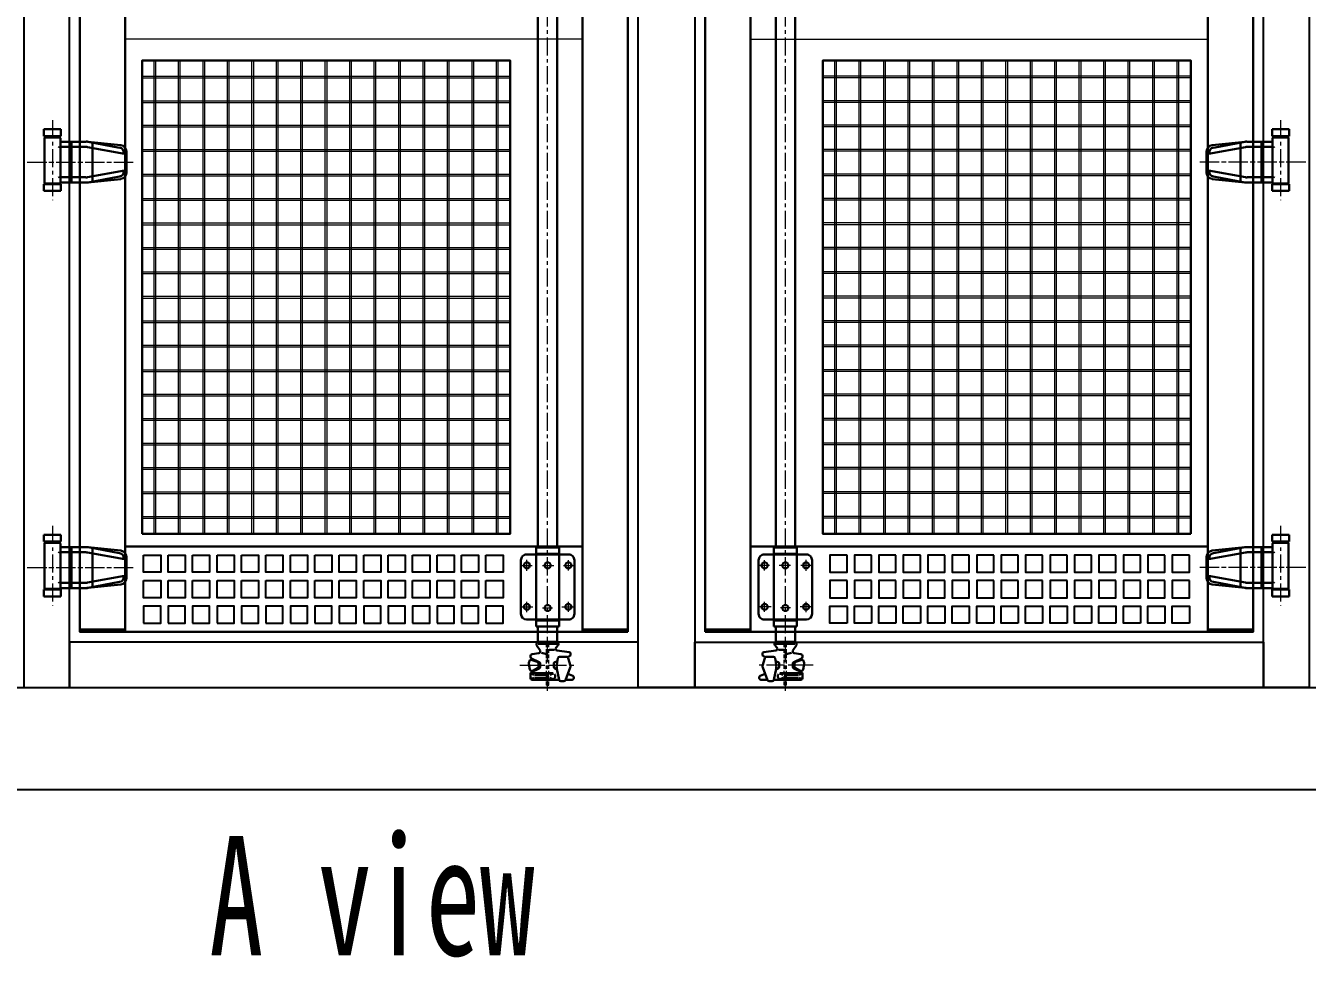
# Model space of a CAD drawing. Header units: millimetres. Extents: x 55614 to 110757, y -66981 to -47484.
# Drawn here: x 65255 to 67509, y -53038 to -51400 of the extents above; entities that cross this region are included whole.
import ezdxf

# ---------------------------------------------------------------- set-up
doc = ezdxf.new("R2010")
doc.units = ezdxf.units.MM
doc.linetypes.add('CENTER', pattern=[50.8, 31.75, -6.35, 6.35, -6.35])
doc.linetypes.add('HIDDEN', pattern=[9.525, 6.35, -3.175])
doc.layers.get('0').update_dxf_attribs({"lineweight": 15})
for name, color, linetype, lineweight in [('AM_0', 7, 'Continuous', 30), ('AM_3', 6, 'HIDDEN', 15), ('AM_5', 3, 'Continuous', 15), ('AM_7', 4, 'CENTER', 15), ('THICK', 7, 'Continuous', 0)]:
    doc.layers.add(name, color=color, linetype=linetype, lineweight=lineweight)
doc.styles.add('标准', font='simsun.ttc', dxfattribs={"width": 0.667})

# ---------------------------------------------------------------- blocks, each defined once
blk = doc.blocks.new('A$Ce09861e0')
at = {"layer": 'AM_0'}
for p, q in [((29.1, 124.3), (59.1, 124.3)), ((29.1, 124.3), (29.1, 112.3)), ((59.1, 124.3), (59.1, 112.3)), ((29.1, 112.3), (59.1, 112.3)), ((29.1, 111.3), (59.1, 111.3)), ((30.1, 110.3), (30.1, 31.3)), ((56.8, 100.3), (102.7, 100.3)), ((58.1, 110.3), (58.1, 31.3)), ((58.2, 48.2), (58.2, 99)), ((59.6, 109.6), (104.3, 109.6)), ((77.6, 38.1), (77.6, 109.2)), ((170.7, 88), (106.1, 100)), ((164.2, 103.3), (106.2, 109.5)), ((162.3, 99), (106.9, 109.3)), ((114.5, 39.5), (114.5, 107.5)), ((174.5, 55.3), (174.5, 91.8)), ((169.9, 88.2), (169.9, 89.9)), ((56.8, 46.8), (102.7, 46.8)), ((170.7, 59.1), (106.1, 47.1)), ((162.3, 48.2), (106.9, 37.9)), ((169.9, 57.2), (169.9, 59)), ((29.1, 30.3), (59.1, 30.3)), ((29.1, 29.3), (59.1, 29.3)), ((29.1, 27.8), (59.1, 27.8)), ((29.1, 15.8), (29.1, 27.8)), ((59.1, 15.8), (59.1, 27.8)), ((59.6, 37.6), (103.6, 37.6)), ((164.2, 43.9), (106.2, 37.7)), ((29.1, 15.8), (59.1, 15.8))]:
    blk.add_line(p, q, dxfattribs=at)
for centre, radius, start, end in [((31.1, 110.3), 1, 90, 180), ((56.8, 99), 1.38, 90, 180), ((57.1, 110.3), 1, 0, 90), ((59.6, 111), 1.38, 180, 270), ((59.6, 99), 1.38, 90, 180), ((102.7, 81.9), 18.5, 79.4792, 90), ((103.6, 91.1), 18.5, 79.4792, 90), ((104.3, 91.1), 18.5, 83.9115, 90), ((160.7, 89.9), 9.23, 0, 79.4792), ((163, 91.8), 11.5, 0, 83.9115), ((169.9, 83.5), 4.62, 0, 79.4792), ((56.8, 48.2), 1.38, 180, 270), ((59.6, 48.2), 1.38, 180, 270), ((102.7, 65.3), 18.5, 270, 280.5208), ((160.7, 57.2), 9.23, 280.5208, 0), ((163, 55.3), 11.5, 276.0885, 0), ((169.9, 63.7), 4.62, 280.5208, 0), ((31.1, 31.3), 1, 180, 270), ((57.1, 31.3), 1, 270, 0), ((59.6, 36.2), 1.38, 90, 180), ((103.6, 56), 18.5, 270, 280.5208), ((104.3, 56), 18.5, 270, 276.0885)]:
    blk.add_arc(centre, radius, start, end, dxfattribs=at)
at = {"layer": 'AM_7'}
for p, q in [((44.1, 0), (44.1, 140.2)), ((0, 73.6), (189.4, 73.6)), ((2.3, 73.6), (191.7, 73.6))]:
    blk.add_line(p, q, dxfattribs=at)

msp = doc.modelspace()

# ---------------------------------------------------------------- linework, layer by layer
at = {"lineweight": -3}
for points in [[(66331.629, -50041.855), (66431.629, -50041.855), (66431.629, -52563.855), (66331.629, -52563.855)], [(65331.628, -52563.855), (66331.629, -52563.855), (66331.629, -52483.855), (65331.628, -52483.855)], [(67431.63, -52563.855), (66431.629, -52563.855), (66431.629, -52483.855), (67431.63, -52483.855)]]:
    msp.add_lwpolyline(points, close=True, dxfattribs=at)
at = {"layer": 'AM_0'}
for p, q in [((66152.629, -52317.515), (66192.629, -52317.515)), ((66152.629, -52328.515), (66152.629, -52317.515)), ((66192.629, -52328.515), (66192.629, -52317.515)), ((66610.629, -52317.515), (66570.629, -52317.515)), ((66570.629, -52328.515), (66570.629, -52317.515)), ((66610.629, -52328.515), (66610.629, -52317.515)), ((66125.629, -52434.315), (66125.629, -52340.015)), ((66135.629, -52330.015), (66209.629, -52330.015)), ((66152.629, -52328.515), (66192.629, -52328.515)), ((66152.629, -52444.315), (66152.629, -52330.015)), ((66155.629, -52330.015), (66155.629, -52328.515)), ((66189.629, -52330.015), (66189.629, -52328.515)), ((66192.629, -52444.315), (66192.629, -52330.015)), ((66219.629, -52434.315), (66219.629, -52340.015)), ((66543.629, -52434.315), (66543.629, -52340.015)), ((66627.629, -52330.015), (66553.629, -52330.015)), ((66610.629, -52328.515), (66570.629, -52328.515)), ((66570.629, -52444.315), (66570.629, -52330.015)), ((66573.629, -52330.015), (66573.629, -52328.515)), ((66607.629, -52330.015), (66607.629, -52328.515)), ((66610.629, -52444.315), (66610.629, -52330.015)), ((66637.629, -52434.315), (66637.629, -52340.015)), ((66135.629, -52444.315), (66209.629, -52444.315)), ((66152.629, -52445.815), (66192.629, -52445.815)), ((66152.629, -52456.815), (66152.629, -52445.815)), ((66155.629, -52445.815), (66155.629, -52444.315)), ((66189.629, -52445.815), (66189.629, -52444.315)), ((66192.629, -52456.815), (66192.629, -52445.815)), ((66627.629, -52444.315), (66553.629, -52444.315)), ((66610.629, -52445.815), (66570.629, -52445.815)), ((66570.629, -52456.815), (66570.629, -52445.815)), ((66573.629, -52445.815), (66573.629, -52444.315)), ((66607.629, -52445.815), (66607.629, -52444.315)), ((66610.629, -52456.815), (66610.629, -52445.815)), ((66152.629, -52456.815), (66192.629, -52456.815)), ((66155.629, -52483.815), (66155.629, -52456.815)), ((66189.629, -52483.815), (66189.629, -52456.815)), ((66610.629, -52456.815), (66570.629, -52456.815)), ((66573.629, -52483.815), (66573.629, -52456.815)), ((66607.629, -52483.815), (66607.629, -52456.815)), ((66159.189, -52498.973), (66153.229, -52489.393)), ((66156.579, -52483.815), (66154.222, -52485.242)), ((66155.579, -52483.815), (66189.579, -52483.815)), ((66155.848, -52486.815), (66189.188, -52486.815)), ((66175.579, -52497.815), (66184.81, -52497.815)), ((66191.094, -52489.511), (66187.399, -52493.594)), ((66190.423, -52484.932), (66188.579, -52483.815)), ((66572.163, -52489.511), (66575.858, -52493.594)), ((66572.834, -52484.932), (66574.678, -52483.815)), ((66607.678, -52483.815), (66573.678, -52483.815)), ((66607.409, -52486.815), (66574.069, -52486.815)), ((66587.678, -52497.815), (66578.447, -52497.815)), ((66604.069, -52498.973), (66610.028, -52489.393)), ((66606.678, -52483.815), (66609.035, -52485.242)), ((66139.593, -52520.629), (66141.442, -52515.882)), ((66142.579, -52509.911), (66142.579, -52508.378)), ((66143.344, -52515.014), (66154.286, -52518.922)), ((66157.856, -52519.005), (66144.301, -52512.626)), ((66157.109, -52503.521), (66145.111, -52505.415)), ((66168.79, -52504.781), (66161.579, -52502.815)), ((66172.579, -52501.887), (66172.579, -52500.815)), ((66189.799, -52517.285), (66185.449, -52519.055)), ((66190.652, -52512.308), (66188.7, -52523.693)), ((66210.483, -52501.463), (66189.22, -52498.58)), ((66193.609, -52509.815), (66205.817, -52509.815)), ((66211.21, -52508.575), (66208.088, -52509.845)), ((66208.701, -52511.991), (66212.616, -52525.69)), ((66213.08, -52505.797), (66213.08, -52504.436)), ((66550.177, -52505.797), (66550.177, -52504.436)), ((66554.556, -52511.991), (66550.642, -52525.69)), ((66552.047, -52508.575), (66555.169, -52509.845)), ((66552.774, -52501.463), (66574.037, -52498.58)), ((66569.648, -52509.815), (66557.44, -52509.815)), ((66572.605, -52512.308), (66574.557, -52523.693)), ((66573.458, -52517.285), (66577.808, -52519.055)), ((66590.678, -52501.887), (66590.678, -52500.815)), ((66594.467, -52504.781), (66601.678, -52502.815)), ((66605.401, -52519.005), (66618.956, -52512.626)), ((66606.148, -52503.521), (66618.146, -52505.415)), ((66619.913, -52515.014), (66608.971, -52518.922)), ((66620.678, -52509.911), (66620.678, -52508.378)), ((66623.664, -52520.629), (66621.815, -52515.882)), ((66141.568, -52532.286), (66139.473, -52522.037)), ((66142.579, -52547.252), (66142.579, -52539.719)), ((66148.283, -52541.765), (66143.817, -52539.001)), ((66157.856, -52530.626), (66144.301, -52537.005)), ((66144.667, -52538.364), (66182.52, -52538.364)), ((66145.934, -52534.324), (66155.176, -52529.168)), ((66149.771, -52541.552), (66174.652, -52541.552)), ((66156.697, -52521.969), (66156.743, -52526.719)), ((66159.579, -52521.719), (66159.579, -52527.911)), ((66176.566, -52541.552), (66182.945, -52539.426)), ((66183.579, -52527.806), (66183.579, -52521.834)), ((66185.438, -52530.58), (66189.008, -52532.049)), ((66192.604, -52550.393), (66188.787, -52530.921)), ((66212.463, -52528.889), (66203.827, -52550.911)), ((66208.137, -52539.919), (66216.721, -52543.451)), ((66555.12, -52539.919), (66546.536, -52543.451)), ((66550.794, -52528.889), (66559.431, -52550.911)), ((66570.653, -52550.393), (66574.471, -52530.921)), ((66577.819, -52530.58), (66574.25, -52532.049)), ((66579.678, -52527.806), (66579.678, -52521.834)), ((66586.692, -52541.552), (66580.312, -52539.426)), ((66618.59, -52538.364), (66580.737, -52538.364)), ((66613.486, -52541.552), (66588.605, -52541.552)), ((66603.678, -52521.719), (66603.678, -52527.911)), ((66605.401, -52530.626), (66618.956, -52537.005)), ((66606.56, -52521.969), (66606.514, -52526.719)), ((66617.323, -52534.324), (66608.081, -52529.168)), ((66614.975, -52541.765), (66619.44, -52539.001)), ((66620.678, -52547.252), (66620.678, -52539.719)), ((66621.689, -52532.286), (66623.784, -52522.037)), ((66148.495, -52546.654), (66144.455, -52548.78)), ((66145.111, -52550.216), (66192.57, -52550.216)), ((66149.771, -52547.079), (66174.652, -52547.079)), ((66176.353, -52547.079), (66182.095, -52548.992)), ((66195.548, -52552.816), (66201.034, -52552.816)), ((66204.099, -52550.216), (66215.58, -52550.216)), ((66218.58, -52547.215), (66218.58, -52546.225)), ((66544.677, -52547.215), (66544.677, -52546.225)), ((66559.158, -52550.216), (66547.677, -52550.216)), ((66567.709, -52552.816), (66562.224, -52552.816)), ((66618.146, -52550.216), (66570.687, -52550.216)), ((66586.904, -52547.079), (66581.162, -52548.992)), ((66613.486, -52547.079), (66588.605, -52547.079)), ((66614.762, -52546.654), (66618.803, -52548.78))]:
    msp.add_line(p, q, dxfattribs=at)
for points in [[(65429.628, -52461.855), (65349.628, -52461.855), (65349.628, -50142.855), (65429.628, -50142.855)], [(66313.629, -52461.855), (66233.629, -52461.855), (66233.629, -50142.855), (66313.629, -50142.855)], [(66449.629, -52461.855), (66529.629, -52461.855), (66529.629, -50142.855), (66449.629, -50142.855)], [(67333.63, -52461.855), (67413.63, -52461.855), (67413.63, -50142.855), (67333.63, -50142.855)], [(66155.629, -50279.415), (66189.629, -50279.415), (66189.629, -52317.515), (66155.629, -52317.515)], [(66607.629, -50279.415), (66573.629, -50279.415), (66573.629, -52317.515), (66607.629, -52317.515)], [(65459.628, -52293.855), (66106.629, -52293.855), (66106.629, -51460.855), (65459.628, -51460.855)], [(67303.63, -52293.855), (66656.629, -52293.855), (66656.629, -51460.855), (67303.63, -51460.855)], [(66233.629, -52315.855), (65429.628, -52315.855), (65429.628, -52465.855), (66233.629, -52465.855)], [(66529.629, -52315.855), (67333.63, -52315.855), (67333.63, -52465.855), (66529.629, -52465.855)], [(65429.628, -52465.855), (65349.628, -52465.855), (65349.628, -52461.855), (65429.628, -52461.855)], [(66313.629, -52465.855), (66233.629, -52465.855), (66233.629, -52461.855), (66313.629, -52461.855)], [(66313.629, -52465.855), (66233.629, -52465.855), (66233.629, -52461.855), (66313.629, -52461.855)], [(66449.629, -52465.855), (66529.629, -52465.855), (66529.629, -52461.855), (66449.629, -52461.855)], [(66449.629, -52465.855), (66529.629, -52465.855), (66529.629, -52461.855), (66449.629, -52461.855)], [(67333.63, -52465.855), (67413.63, -52465.855), (67413.63, -52461.855), (67333.63, -52461.855)]]:
    msp.add_lwpolyline(points, close=True, dxfattribs=at)
for centre in [(66136.129, -52349.015), (66172.629, -52349.015), (66209.129, -52349.015), (66554.129, -52349.015), (66590.629, -52349.015), (66627.129, -52349.015), (66136.129, -52422.015), (66172.629, -52424.015), (66209.129, -52422.015), (66554.129, -52422.015), (66590.629, -52424.015), (66627.129, -52422.015)]:
    msp.add_circle(centre, 5.25, dxfattribs=at)
for centre, radius, start, end in [((66135.629, -52340.015), 10, 89.99998, 180.0002), ((66209.629, -52340.015), 10, 0, 90.00008), ((66553.629, -52340.015), 10, 89.99992, 180), ((66627.629, -52340.015), 10, 359.9998, 90.00002), ((66135.629, -52434.315), 10, 180.0001, 269.9999), ((66209.629, -52434.315), 10, 269.9998, 0), ((66553.629, -52434.315), 10, 180, 270.0002), ((66627.629, -52434.315), 10, 270.0001, 359.9999), ((66155.776, -52487.808), 3, 121.1987, 211.8863), ((66175.579, -52500.815), 3, 90.0001, 179.9999), ((66189.623, -52495.607), 3, 137.8582, 262.2781), ((66188.869, -52487.498), 3, 317.8583, 58.8012), ((66574.388, -52487.498), 3, 121.1988, 222.1417), ((66573.634, -52495.607), 3, 277.7219, 42.1418), ((66587.678, -52500.815), 3, 0.0001, 89.9999), ((66607.481, -52487.808), 3, 328.1137, 58.8013), ((66141.923, -52521.537), 2.5, 158.717704, 191.550977), ((66142.84, -52516.427), 1.5, 70.345412, 158.717704), ((66145.579, -52508.378), 3, 98.9725, 179.9999), ((66145.579, -52509.911), 3, 179.9998, 244.7987), ((66153.404, -52522.097), 3.295, 2.233027, 74.480837), ((66156.641, -52500.557), 3, 278.9726, 31.8864), ((66156.579, -52521.719), 3, 0, 64.799), ((66169.579, -52501.887), 3, 254.7448, 0), ((66186.579, -52521.834), 3, 112.1356, 179.9999), ((66193.609, -52512.815), 3, 90.0001, 170.2724), ((66205.817, -52512.815), 3, 15.9456, 90.0001), ((66210.08, -52504.436), 3, 0, 82.2783), ((66210.08, -52505.797), 3, 292.1353, 0), ((66553.177, -52504.436), 3, 97.7217, 180), ((66553.177, -52505.797), 3, 180, 247.8647), ((66557.44, -52512.815), 3, 89.9999, 164.0544), ((66569.648, -52512.815), 3, 9.7276, 89.9999), ((66576.678, -52521.834), 3, 0.0001, 67.8644), ((66593.678, -52501.887), 3, 180, 285.2552), ((66606.616, -52500.557), 3, 148.1136, 261.0274), ((66606.678, -52521.719), 3, 115.201, 180), ((66609.853, -52522.097), 3.295, 105.519163, 177.766973), ((66617.678, -52508.378), 3, 0.0001, 81.0275), ((66617.678, -52509.911), 3, 295.2013, 0.0002), ((66620.417, -52516.427), 1.5, 21.282296, 109.654588), ((66621.335, -52521.537), 2.5, 348.449023, 21.282296), ((66144.507, -52531.685), 3, 191.5506, 298.39315), ((66145.579, -52539.719), 3, 115.2012, 179.9999), ((66153.749, -52526.529), 3, 298.39315, 356.367037), ((66156.579, -52527.911), 3, 295.20116, 0), ((66186.579, -52527.806), 3, 179.9998, 247.6361), ((66179.118, -52544.103), 6.805, 317.864454, 34.342187), ((66208.413, -52527.073), 20, 170.2726, 191.0936), ((66207.808, -52527.063), 5, 338.586908, 15.945465), ((66215.58, -52546.225), 3, 0, 67.6365), ((66547.677, -52546.225), 3, 112.3635, 180), ((66555.449, -52527.063), 5, 164.054535, 201.413092), ((66554.844, -52527.073), 20, 348.9064, 9.7274), ((66584.14, -52544.103), 6.805, 145.657813, 222.135546), ((66576.678, -52527.806), 3, 292.3639, 0.0002), ((66606.678, -52527.911), 3, 180, 244.79884), ((66609.508, -52526.529), 3, 183.632963, 241.60685), ((66618.75, -52531.685), 3, 241.60685, 348.4494), ((66617.678, -52539.719), 3, 0.0001, 64.7988), ((66145.579, -52547.252), 3, 179.9998, 261.02744), ((66195.548, -52549.816), 3, 191.0935, 269.99992), ((66201.034, -52549.816), 3, 269.99992, 338.58707), ((66215.58, -52547.215), 3, 269.99992, 0), ((66547.677, -52547.215), 3, 180, 270.00008), ((66562.224, -52549.816), 3, 201.41293, 270.00008), ((66567.709, -52549.816), 3, 270.00008, 348.9065), ((66617.678, -52547.252), 3, 278.97256, 0.0002)]:
    msp.add_arc(centre, radius, start, end, dxfattribs=at)
for p in [(66189.629, -52317.515), (66573.629, -52317.515), (66172.579, -52483.815), (66590.678, -52483.815)]:
    msp.add_point(p, dxfattribs=at)
at = {"layer": 'AM_3'}
for p, q in [((66170.629, -52559.815), (66170.629, -52485.052)), ((66174.629, -52559.815), (66174.629, -52484.706)), ((66588.629, -52559.815), (66588.629, -52484.706)), ((66592.629, -52559.815), (66592.629, -52485.052)), ((66170.629, -52559.815), (66174.629, -52559.815)), ((66592.629, -52559.815), (66588.629, -52559.815))]:
    msp.add_line(p, q, dxfattribs=at)
at = {"layer": 'AM_7'}
for p, q in [((66172.629, -52569.815), (66172.629, -50040.815)), ((66590.629, -52569.815), (66590.629, -50040.815)), ((66136.129, -52358.614), (66136.129, -52339.295)), ((66209.129, -52357.948), (66209.129, -52339.961)), ((66554.129, -52357.948), (66554.129, -52339.961)), ((66627.129, -52358.614), (66627.129, -52339.295)), ((66127.995, -52349.015), (66145.648, -52349.015)), ((66163.635, -52349.015), (66183.287, -52349.015)), ((66200.275, -52349.015), (66217.596, -52349.015)), ((66562.982, -52349.015), (66545.662, -52349.015)), ((66599.622, -52349.015), (66579.97, -52349.015)), ((66635.262, -52349.015), (66617.609, -52349.015)), ((66127.329, -52422.015), (66146.648, -52422.015)), ((66136.129, -52431.228), (66136.129, -52412.908)), ((66163.635, -52424.015), (66181.289, -52424.015)), ((66197.61, -52422.015), (66219.629, -52422.015)), ((66209.129, -52430.561), (66209.129, -52413.241)), ((66565.647, -52422.015), (66543.629, -52422.015)), ((66554.129, -52430.561), (66554.129, -52413.241)), ((66599.622, -52424.015), (66581.968, -52424.015)), ((66635.929, -52422.015), (66616.609, -52422.015)), ((66627.129, -52431.228), (66627.129, -52412.908)), ((66123.421, -52524.815), (66221.189, -52524.815)), ((66639.836, -52524.815), (66542.068, -52524.815))]:
    msp.add_line(p, q, dxfattribs=at)
at = {"layer": 'THICK', "color": 0}
for p, q in [((66233.629, -51423.355), (65429.628, -51423.355)), ((66529.629, -51423.355), (67333.63, -51423.355)), ((65480.628, -52293.855), (65480.628, -51460.855)), ((65483.628, -52293.855), (65483.628, -51460.855)), ((65523.628, -52293.855), (65523.628, -51460.855)), ((65526.628, -52293.855), (65526.628, -51460.855)), ((65566.628, -52293.855), (65566.628, -51460.855)), ((65569.628, -52293.855), (65569.628, -51460.855)), ((65609.628, -52293.855), (65609.628, -51460.855)), ((65612.628, -52293.855), (65612.628, -51460.855)), ((65652.628, -52293.855), (65652.628, -51460.855)), ((65655.628, -52293.855), (65655.628, -51460.855)), ((65695.628, -52293.855), (65695.628, -51460.855)), ((65698.628, -52293.855), (65698.628, -51460.855)), ((65738.628, -52293.855), (65738.628, -51460.855)), ((65741.628, -52293.855), (65741.628, -51460.855)), ((65781.628, -52293.855), (65781.628, -51460.855)), ((65784.628, -52293.855), (65784.628, -51460.855)), ((65824.628, -52293.855), (65824.628, -51460.855)), ((65827.628, -52293.855), (65827.628, -51460.855)), ((65867.628, -52293.855), (65867.628, -51460.855)), ((65870.628, -52293.855), (65870.628, -51460.855)), ((65910.628, -52293.855), (65910.628, -51460.855)), ((65913.628, -52293.855), (65913.628, -51460.855)), ((65953.628, -52293.855), (65953.628, -51460.855)), ((65956.628, -52293.855), (65956.628, -51460.855)), ((65996.628, -52293.855), (65996.628, -51460.855)), ((65999.628, -52293.855), (65999.628, -51460.855)), ((66039.628, -52293.855), (66039.628, -51460.855)), ((66042.628, -52293.855), (66042.628, -51460.855)), ((66082.628, -52293.855), (66082.628, -51460.855)), ((66085.628, -52293.855), (66085.628, -51460.855)), ((66677.63, -52293.855), (66677.63, -51460.855)), ((66680.63, -52293.855), (66680.63, -51460.855)), ((66720.63, -52293.855), (66720.63, -51460.855)), ((66723.63, -52293.855), (66723.63, -51460.855)), ((66763.63, -52293.855), (66763.63, -51460.855)), ((66766.63, -52293.855), (66766.63, -51460.855)), ((66806.63, -52293.855), (66806.63, -51460.855)), ((66809.63, -52293.855), (66809.63, -51460.855)), ((66849.63, -52293.855), (66849.63, -51460.855)), ((66852.63, -52293.855), (66852.63, -51460.855)), ((66892.63, -52293.855), (66892.63, -51460.855)), ((66895.63, -52293.855), (66895.63, -51460.855)), ((66935.63, -52293.855), (66935.63, -51460.855)), ((66938.63, -52293.855), (66938.63, -51460.855)), ((66978.63, -52293.855), (66978.63, -51460.855)), ((66981.63, -52293.855), (66981.63, -51460.855)), ((67021.63, -52293.855), (67021.63, -51460.855)), ((67024.63, -52293.855), (67024.63, -51460.855)), ((67064.63, -52293.855), (67064.63, -51460.855)), ((67067.63, -52293.855), (67067.63, -51460.855)), ((67107.63, -52293.855), (67107.63, -51460.855)), ((67110.63, -52293.855), (67110.63, -51460.855)), ((67150.63, -52293.855), (67150.63, -51460.855)), ((67153.63, -52293.855), (67153.63, -51460.855)), ((67193.63, -52293.855), (67193.63, -51460.855)), ((67196.63, -52293.855), (67196.63, -51460.855)), ((67236.63, -52293.855), (67236.63, -51460.855)), ((67239.63, -52293.855), (67239.63, -51460.855)), ((67279.63, -52293.855), (67279.63, -51460.855)), ((67282.63, -52293.855), (67282.63, -51460.855)), ((65459.628, -51488.855), (66106.629, -51488.855)), ((65459.628, -51491.855), (66106.629, -51491.855)), ((67303.63, -51488.855), (66656.629, -51488.855)), ((67303.63, -51491.855), (66656.629, -51491.855)), ((65459.628, -51531.855), (66106.629, -51531.855)), ((65459.628, -51534.855), (66106.629, -51534.855)), ((67303.63, -51531.855), (66656.629, -51531.855)), ((67303.63, -51534.855), (66656.629, -51534.855)), ((65459.628, -51574.855), (66106.629, -51574.855)), ((65459.628, -51577.855), (66106.629, -51577.855)), ((67303.63, -51574.855), (66656.629, -51574.855)), ((67303.63, -51577.855), (66656.629, -51577.855)), ((65459.628, -51617.855), (66106.629, -51617.855)), ((67303.63, -51617.855), (66656.629, -51617.855)), ((65459.628, -51620.855), (66106.629, -51620.855)), ((67303.63, -51620.855), (66656.629, -51620.855)), ((65459.628, -51660.855), (66106.629, -51660.855)), ((65459.628, -51663.855), (66106.629, -51663.855)), ((67303.63, -51660.855), (66656.629, -51660.855)), ((67303.63, -51663.855), (66656.629, -51663.855)), ((65459.628, -51703.855), (66106.629, -51703.855)), ((65459.628, -51706.855), (66106.629, -51706.855)), ((67303.63, -51703.855), (66656.629, -51703.855)), ((67303.63, -51706.855), (66656.629, -51706.855)), ((65459.628, -51746.855), (66106.629, -51746.855)), ((65459.628, -51749.855), (66106.629, -51749.855)), ((67303.63, -51746.855), (66656.629, -51746.855)), ((67303.63, -51749.855), (66656.629, -51749.855)), ((65459.628, -51789.855), (66106.629, -51789.855)), ((65459.628, -51792.855), (66106.629, -51792.855)), ((67303.63, -51789.855), (66656.629, -51789.855)), ((67303.63, -51792.855), (66656.629, -51792.855)), ((65459.628, -51832.855), (66106.629, -51832.855)), ((65459.628, -51835.855), (66106.629, -51835.855)), ((67303.63, -51832.855), (66656.629, -51832.855)), ((67303.63, -51835.855), (66656.629, -51835.855)), ((65459.628, -51875.855), (66106.629, -51875.855)), ((65459.628, -51878.855), (66106.629, -51878.855)), ((67303.63, -51875.855), (66656.629, -51875.855)), ((67303.63, -51878.855), (66656.629, -51878.855)), ((65459.628, -51918.855), (66106.629, -51918.855)), ((65459.628, -51921.855), (66106.629, -51921.855)), ((67303.63, -51918.855), (66656.629, -51918.855)), ((67303.63, -51921.855), (66656.629, -51921.855)), ((65459.628, -51961.855), (66106.629, -51961.855)), ((65459.628, -51964.855), (66106.629, -51964.855)), ((67303.63, -51961.855), (66656.629, -51961.855)), ((67303.63, -51964.855), (66656.629, -51964.855)), ((65459.628, -52004.855), (66106.629, -52004.855)), ((65459.628, -52007.855), (66106.629, -52007.855)), ((67303.63, -52004.855), (66656.629, -52004.855)), ((67303.63, -52007.855), (66656.629, -52007.855)), ((65459.628, -52047.855), (66106.629, -52047.855)), ((65459.628, -52050.855), (66106.629, -52050.855)), ((67303.63, -52047.855), (66656.629, -52047.855)), ((67303.63, -52050.855), (66656.629, -52050.855)), ((65459.628, -52090.855), (66106.629, -52090.855)), ((67303.63, -52090.855), (66656.629, -52090.855)), ((65459.628, -52093.855), (66106.629, -52093.855)), ((67303.63, -52093.855), (66656.629, -52093.855)), ((65459.628, -52133.855), (66106.629, -52133.855)), ((65459.628, -52136.855), (66106.629, -52136.855)), ((67303.63, -52133.855), (66656.629, -52133.855)), ((67303.63, -52136.855), (66656.629, -52136.855)), ((65459.628, -52176.855), (66106.629, -52176.855)), ((65459.628, -52179.855), (66106.629, -52179.855)), ((67303.63, -52176.855), (66656.629, -52176.855)), ((67303.63, -52179.855), (66656.629, -52179.855)), ((65459.628, -52219.855), (66106.629, -52219.855)), ((65459.628, -52222.855), (66106.629, -52222.855)), ((67303.63, -52219.855), (66656.629, -52219.855)), ((67303.63, -52222.855), (66656.629, -52222.855)), ((65459.628, -52262.855), (66106.629, -52262.855)), ((65459.628, -52265.855), (66106.629, -52265.855)), ((67303.63, -52262.855), (66656.629, -52262.855)), ((67303.63, -52265.855), (66656.629, -52265.855))]:
    msp.add_line(p, q, dxfattribs=at)
at = {"layer": 'THICK', "lineweight": -3}
for points in [[(65251.628, -52563.855), (65331.628, -52563.855), (65331.628, -50041.855), (65251.628, -50041.855)], [(67511.63, -52563.855), (67431.63, -52563.855), (67431.63, -50041.855), (67511.63, -50041.855)], [(65462.128, -52330.855), (65492.128, -52330.855), (65492.128, -52360.855), (65462.128, -52360.855)], [(65505.128, -52330.855), (65535.128, -52330.855), (65535.128, -52360.855), (65505.128, -52360.855)], [(65548.128, -52330.855), (65578.128, -52330.855), (65578.128, -52360.855), (65548.128, -52360.855)], [(65591.128, -52330.855), (65621.128, -52330.855), (65621.128, -52360.855), (65591.128, -52360.855)], [(65634.128, -52330.855), (65664.128, -52330.855), (65664.128, -52360.855), (65634.128, -52360.855)], [(65677.128, -52330.855), (65707.128, -52330.855), (65707.128, -52360.855), (65677.128, -52360.855)], [(65720.128, -52330.855), (65750.128, -52330.855), (65750.128, -52360.855), (65720.128, -52360.855)], [(65763.128, -52330.855), (65793.128, -52330.855), (65793.128, -52360.855), (65763.128, -52360.855)], [(65806.128, -52330.855), (65836.128, -52330.855), (65836.128, -52360.855), (65806.128, -52360.855)], [(65849.128, -52330.855), (65879.128, -52330.855), (65879.128, -52360.855), (65849.128, -52360.855)], [(65892.128, -52330.855), (65922.128, -52330.855), (65922.128, -52360.855), (65892.128, -52360.855)], [(65935.128, -52330.855), (65965.128, -52330.855), (65965.128, -52360.855), (65935.128, -52360.855)], [(65978.128, -52330.855), (66008.128, -52330.855), (66008.128, -52360.855), (65978.128, -52360.855)], [(66021.128, -52330.855), (66051.128, -52330.855), (66051.128, -52360.855), (66021.128, -52360.855)], [(66064.128, -52330.855), (66094.128, -52330.855), (66094.128, -52360.855), (66064.128, -52360.855)], [(66699.13, -52330.855), (66669.13, -52330.855), (66669.13, -52360.855), (66699.13, -52360.855)], [(66742.13, -52330.855), (66712.13, -52330.855), (66712.13, -52360.855), (66742.13, -52360.855)], [(66785.13, -52330.855), (66755.13, -52330.855), (66755.13, -52360.855), (66785.13, -52360.855)], [(66828.13, -52330.855), (66798.13, -52330.855), (66798.13, -52360.855), (66828.13, -52360.855)], [(66871.13, -52330.855), (66841.13, -52330.855), (66841.13, -52360.855), (66871.13, -52360.855)], [(66914.13, -52330.855), (66884.13, -52330.855), (66884.13, -52360.855), (66914.13, -52360.855)], [(66957.13, -52330.855), (66927.13, -52330.855), (66927.13, -52360.855), (66957.13, -52360.855)], [(67000.13, -52330.855), (66970.13, -52330.855), (66970.13, -52360.855), (67000.13, -52360.855)], [(67043.13, -52330.855), (67013.13, -52330.855), (67013.13, -52360.855), (67043.13, -52360.855)], [(67086.13, -52330.855), (67056.13, -52330.855), (67056.13, -52360.855), (67086.13, -52360.855)], [(67129.13, -52330.855), (67099.13, -52330.855), (67099.13, -52360.855), (67129.13, -52360.855)], [(67172.13, -52330.855), (67142.13, -52330.855), (67142.13, -52360.855), (67172.13, -52360.855)], [(67215.13, -52330.855), (67185.13, -52330.855), (67185.13, -52360.855), (67215.13, -52360.855)], [(67258.13, -52330.855), (67228.13, -52330.855), (67228.13, -52360.855), (67258.13, -52360.855)], [(67301.13, -52330.855), (67271.13, -52330.855), (67271.13, -52360.855), (67301.13, -52360.855)], [(65462.128, -52375.855), (65492.128, -52375.855), (65492.128, -52405.855), (65462.128, -52405.855)], [(65505.128, -52375.855), (65535.128, -52375.855), (65535.128, -52405.855), (65505.128, -52405.855)], [(65548.128, -52375.855), (65578.128, -52375.855), (65578.128, -52405.855), (65548.128, -52405.855)], [(65591.128, -52375.855), (65621.128, -52375.855), (65621.128, -52405.855), (65591.128, -52405.855)], [(65634.128, -52375.855), (65664.128, -52375.855), (65664.128, -52405.855), (65634.128, -52405.855)], [(65677.128, -52375.855), (65707.128, -52375.855), (65707.128, -52405.855), (65677.128, -52405.855)], [(65720.128, -52375.855), (65750.128, -52375.855), (65750.128, -52405.855), (65720.128, -52405.855)], [(65763.128, -52375.855), (65793.128, -52375.855), (65793.128, -52405.855), (65763.128, -52405.855)], [(65806.128, -52375.855), (65836.128, -52375.855), (65836.128, -52405.855), (65806.128, -52405.855)], [(65849.128, -52375.855), (65879.128, -52375.855), (65879.128, -52405.855), (65849.128, -52405.855)], [(65892.128, -52375.855), (65922.128, -52375.855), (65922.128, -52405.855), (65892.128, -52405.855)], [(65935.128, -52375.855), (65965.128, -52375.855), (65965.128, -52405.855), (65935.128, -52405.855)], [(65978.128, -52375.855), (66008.128, -52375.855), (66008.128, -52405.855), (65978.128, -52405.855)], [(66021.128, -52375.855), (66051.128, -52375.855), (66051.128, -52405.855), (66021.128, -52405.855)], [(66064.128, -52375.855), (66094.128, -52375.855), (66094.128, -52405.855), (66064.128, -52405.855)], [(66699.13, -52375.855), (66669.13, -52375.855), (66669.13, -52405.855), (66699.13, -52405.855)], [(66742.13, -52375.855), (66712.13, -52375.855), (66712.13, -52405.855), (66742.13, -52405.855)], [(66785.13, -52375.855), (66755.13, -52375.855), (66755.13, -52405.855), (66785.13, -52405.855)], [(66828.13, -52375.855), (66798.13, -52375.855), (66798.13, -52405.855), (66828.13, -52405.855)], [(66871.13, -52375.855), (66841.13, -52375.855), (66841.13, -52405.855), (66871.13, -52405.855)], [(66914.13, -52375.855), (66884.13, -52375.855), (66884.13, -52405.855), (66914.13, -52405.855)], [(66957.13, -52375.855), (66927.13, -52375.855), (66927.13, -52405.855), (66957.13, -52405.855)], [(67000.13, -52375.855), (66970.13, -52375.855), (66970.13, -52405.855), (67000.13, -52405.855)], [(67043.13, -52375.855), (67013.13, -52375.855), (67013.13, -52405.855), (67043.13, -52405.855)], [(67086.13, -52375.855), (67056.13, -52375.855), (67056.13, -52405.855), (67086.13, -52405.855)], [(67129.13, -52375.855), (67099.13, -52375.855), (67099.13, -52405.855), (67129.13, -52405.855)], [(67172.13, -52375.855), (67142.13, -52375.855), (67142.13, -52405.855), (67172.13, -52405.855)], [(67215.13, -52375.855), (67185.13, -52375.855), (67185.13, -52405.855), (67215.13, -52405.855)], [(67258.13, -52375.855), (67228.13, -52375.855), (67228.13, -52405.855), (67258.13, -52405.855)], [(67301.13, -52375.855), (67271.13, -52375.855), (67271.13, -52405.855), (67301.13, -52405.855)], [(65462.128, -52450.855), (65492.128, -52450.855), (65492.128, -52420.855), (65462.128, -52420.855)], [(65505.128, -52450.855), (65535.128, -52450.855), (65535.128, -52420.855), (65505.128, -52420.855)], [(65548.128, -52450.855), (65578.128, -52450.855), (65578.128, -52420.855), (65548.128, -52420.855)], [(65591.128, -52450.855), (65621.128, -52450.855), (65621.128, -52420.855), (65591.128, -52420.855)], [(65634.128, -52450.855), (65664.128, -52450.855), (65664.128, -52420.855), (65634.128, -52420.855)], [(65677.128, -52450.855), (65707.128, -52450.855), (65707.128, -52420.855), (65677.128, -52420.855)], [(65720.128, -52450.855), (65750.128, -52450.855), (65750.128, -52420.855), (65720.128, -52420.855)], [(65763.128, -52450.855), (65793.128, -52450.855), (65793.128, -52420.855), (65763.128, -52420.855)], [(65806.128, -52450.855), (65836.128, -52450.855), (65836.128, -52420.855), (65806.128, -52420.855)], [(65849.128, -52450.855), (65879.128, -52450.855), (65879.128, -52420.855), (65849.128, -52420.855)], [(65892.128, -52450.855), (65922.128, -52450.855), (65922.128, -52420.855), (65892.128, -52420.855)], [(65935.128, -52450.855), (65965.128, -52450.855), (65965.128, -52420.855), (65935.128, -52420.855)], [(65978.128, -52450.855), (66008.128, -52450.855), (66008.128, -52420.855), (65978.128, -52420.855)], [(66021.128, -52450.855), (66051.128, -52450.855), (66051.128, -52420.855), (66021.128, -52420.855)], [(66064.128, -52450.855), (66094.128, -52450.855), (66094.128, -52420.855), (66064.128, -52420.855)], [(66699.13, -52450.855), (66669.13, -52450.855), (66669.13, -52420.855), (66699.13, -52420.855)], [(66742.13, -52450.855), (66712.13, -52450.855), (66712.13, -52420.855), (66742.13, -52420.855)], [(66785.13, -52450.855), (66755.13, -52450.855), (66755.13, -52420.855), (66785.13, -52420.855)], [(66828.13, -52450.855), (66798.13, -52450.855), (66798.13, -52420.855), (66828.13, -52420.855)], [(66871.13, -52450.855), (66841.13, -52450.855), (66841.13, -52420.855), (66871.13, -52420.855)], [(66914.13, -52450.855), (66884.13, -52450.855), (66884.13, -52420.855), (66914.13, -52420.855)], [(66957.13, -52450.855), (66927.13, -52450.855), (66927.13, -52420.855), (66957.13, -52420.855)], [(67000.13, -52450.855), (66970.13, -52450.855), (66970.13, -52420.855), (67000.13, -52420.855)], [(67043.13, -52450.855), (67013.13, -52450.855), (67013.13, -52420.855), (67043.13, -52420.855)], [(67086.13, -52450.855), (67056.13, -52450.855), (67056.13, -52420.855), (67086.13, -52420.855)], [(67129.13, -52450.855), (67099.13, -52450.855), (67099.13, -52420.855), (67129.13, -52420.855)], [(67172.13, -52450.855), (67142.13, -52450.855), (67142.13, -52420.855), (67172.13, -52420.855)], [(67215.13, -52450.855), (67185.13, -52450.855), (67185.13, -52420.855), (67215.13, -52420.855)], [(67258.13, -52450.855), (67228.13, -52450.855), (67228.13, -52420.855), (67258.13, -52420.855)], [(67301.13, -52450.855), (67271.13, -52450.855), (67271.13, -52420.855), (67301.13, -52420.855)], [(68541.628, -52563.855), (68541.628, -52638.855), (68580.628, -52638.855), (68580.628, -52743.855), (62878.628, -52743.855), (62878.628, -52638.855), (62854.628, -52638.855), (62854.628, -52563.855)]]:
    msp.add_lwpolyline(points, close=True, dxfattribs=at)

# ---------------------------------------------------------------- block references
at = {"layer": 'AM_5', "xscale": -1, "rotation": 180}
for p in [(65257.511, -51566.283), (65257.511, -52279.283)]:
    msp.add_blockref('A$Ce09861e0', p, dxfattribs=at)
at = {"layer": 'AM_5', "rotation": 180}
for p in [(67505.747, -51566.283), (67505.747, -52279.283)]:
    msp.add_blockref('A$Ce09861e0', p, dxfattribs=at)

# ---------------------------------------------------------------- texts
at = {"color": 34, "lineweight": 15, "insert": (66149.097, -52825.038), "char_height": 210, "attachment_point": 3, "style": '标准'}
msp.add_mtext('A view', dxfattribs=at)

doc.saveas('drawing.dxf')
